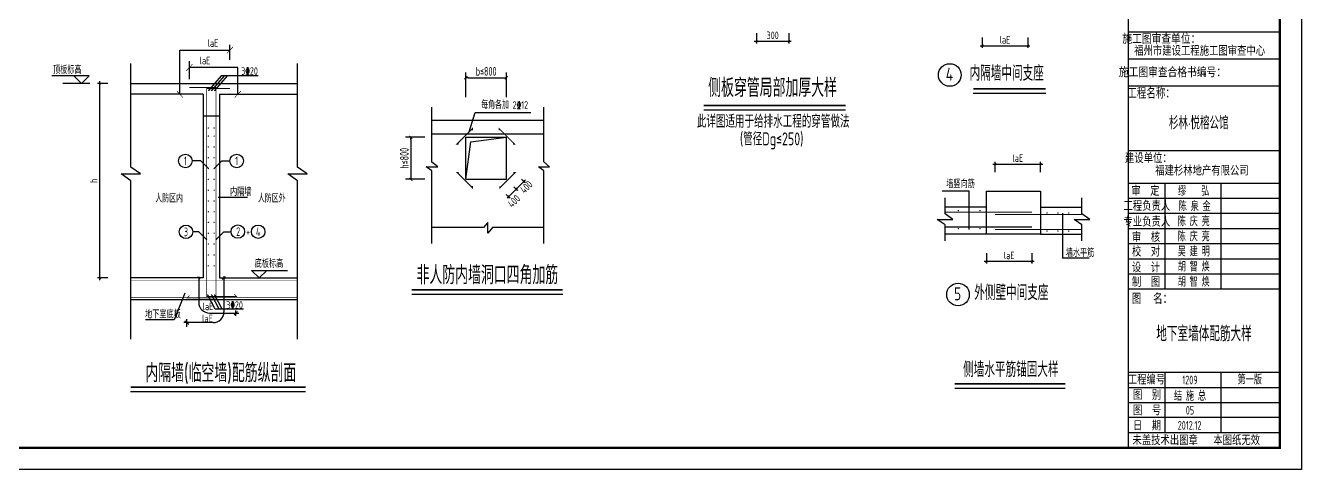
# Model space of a CAD drawing. Header units: millimetres. Extents: x -47177 to 68020, y 521003 to 580403.
# Drawn here: x 9048 to 68020, y 521003 to 541545 of the extents above; entities that cross this region are included whole.
import ezdxf
from ezdxf.enums import TextEntityAlignment as Align

# ---------------------------------------------------------------- set-up
doc = ezdxf.new("R2010")
doc.units = ezdxf.units.MM
doc.header["$LTSCALE"] = 1000
doc.header["$PDMODE"] = 35
doc.header["$PDSIZE"] = 200
doc.linetypes.add('3', pattern=[5, 3, -2])
for name, color, linetype in [('DIM', 4, 'Continuous'), ('TEXT', 7, 'Continuous'), ('图框', 4, 'Continuous')]:
    doc.layers.add(name, color=color, linetype=linetype)
doc.layers.add('REIN', color=1, linetype='Continuous', lineweight=18)
doc.styles.add('HZ', font='tssdeng.shx', dxfattribs={"bigfont": 'hztxt.shx'})
doc.styles.add('HZTXT2', font='simplex.shx', dxfattribs={"width": 0.8, "bigfont": 'hztxt.shx'})
doc.styles.add('TSSD_Dimension', font='Tssdeng.shx', dxfattribs={"width": 0.7, "bigfont": 'hztxt.shx'})
doc.styles.add('TSSD_NORM', font='tssdeng.shx', dxfattribs={"width": 0.7, "bigfont": 'tssdchn.shx'})
doc.styles.add('TSSD_REIN', font='Tssdeng.shx', dxfattribs={"width": 0.7, "bigfont": 'hztxt.shx'})
doc.dimstyles.new('TSSD_100_100', dxfattribs={"dimtxt": 300, "dimasz": 100, "dimexe": 100, "dimexo": 250, "dimgap": 100, "dimtad": 1, "dimdec": 0, "dimzin": 0, "dimdsep": 46, "dimtxsty": 'TSSD_Dimension', "dimblk": 'ARCHTICK', "dimcen": 0, "dimdle": 100, "dimclrt": 7, "dimadec": 0, "dimazin": 0, "dimtfac": 1, "dimtdec": 0, "dimtix": 1, "dimtmove": 2, "dimatfit": 3, "dimfxl": 1, "dimtolj": 1, "dimtzin": 0, "dimarcsym": 0})
doc.dimstyles.new('TSSD_100_100$0', dxfattribs={"dimtxt": 300, "dimasz": 100, "dimexe": 250, "dimexo": 250, "dimgap": 100, "dimtad": 1, "dimdec": 0, "dimzin": 0, "dimdsep": 46, "dimtxsty": 'TSSD_Dimension', "dimblk": '_tsdbk', "dimblk1": '_tsdbk', "dimblk2": '_tsdbk', "dimsah": 1, "dimcen": 0, "dimclrt": 7, "dimadec": 0, "dimazin": 0, "dimtfac": 1, "dimtdec": 0, "dimtix": 1, "dimtmove": 2, "dimatfit": 3, "dimldrblk": '_tsdbk', "dimfxl": 1, "dimtolj": 1, "dimtzin": 0, "dimarcsym": 0})

# ---------------------------------------------------------------- blocks, each defined once
blk = doc.blocks.new('_ArchTick')
at = {"color": 0, "linetype": 'ByBlock', "const_width": 0.4}
blk.add_lwpolyline([(-0.5, -0.5), (0.5, 0.5)], dxfattribs=at)
blk = doc.blocks.new('*D15')
at = {"layer": 'Defpoints', "color": 0}
for p in [(31798, 534617), (32085, 534330), (31444, 534264)]:
    blk.add_point(p, dxfattribs=at)
at = {"layer": 'DIM', "color": 0, "lineweight": -2}
for p, q in [((31731, 533976), (32085, 534330)), ((31974, 534440), (32156, 534259)), ((32085, 534330), (32156, 534401)), ((31621, 534087), (31802, 533906)), ((31731, 533976), (31661, 533906))]:
    blk.add_line(p, q, dxfattribs=at)
at = {"layer": 'DIM', "color": 0, "lineweight": -2, "xscale": 100, "yscale": 100, "zscale": 100}
for p, rotation in [((32085, 534330), 225), ((31731, 533976), 45)]:
    blk.add_blockref('_ArchTick', p, dxfattribs=dict(at, rotation=rotation))
at = {"layer": 'DIM', "color": 7, "insert": (32191, 534073), "char_height": 350, "attachment_point": 5, "rotation": 45, "style": 'TSSD_Dimension'}
blk.add_mtext('\\A1;400', dxfattribs=at)
blk = doc.blocks.new('*D16')
at = {"layer": 'Defpoints', "color": 0}
for p in [(31091, 533910), (31444, 534264), (31731, 533976)]:
    blk.add_point(p, dxfattribs=at)
at = {"layer": 'DIM', "color": 0, "lineweight": -2}
for p, q in [((31267, 533733), (31448, 533552)), ((31307, 533552), (31802, 534047)), ((31621, 534087), (31802, 533906))]:
    blk.add_line(p, q, dxfattribs=at)
at = {"layer": 'DIM', "color": 0, "lineweight": -2, "xscale": 100, "yscale": 100, "zscale": 100}
for p, rotation in [((31378, 533623), 225), ((31731, 533976), 45)]:
    blk.add_blockref('_ArchTick', p, dxfattribs=dict(at, rotation=rotation))
at = {"layer": 'DIM', "color": 7, "insert": (31623, 533417), "char_height": 350, "attachment_point": 5, "rotation": 45, "style": 'TSSD_Dimension'}
blk.add_mtext('\\A1;400', dxfattribs=at)
blk = doc.blocks.new('*D21')
at = {"layer": 'Defpoints', "color": 0}
for p in [(42829, 541442), (44329, 541442), (44329, 540817)]:
    blk.add_point(p, dxfattribs=at)
at = {"layer": 'DIM', "color": 0, "lineweight": -2}
for p, q in [((42729, 540817), (44429, 540817)), ((42829, 541192), (42829, 540717)), ((44329, 541192), (44329, 540717))]:
    blk.add_line(p, q, dxfattribs=at)
at = {"layer": 'DIM', "color": 0, "lineweight": -2, "xscale": 100, "yscale": 100, "zscale": 100, "rotation": 180}
blk.add_blockref('_ArchTick', (42829, 540817), dxfattribs=at)
at = {"layer": 'DIM', "color": 0, "lineweight": -2, "xscale": 100, "yscale": 100, "zscale": 100}
blk.add_blockref('_ArchTick', (44329, 540817), dxfattribs=at)
at = {"layer": 'DIM', "color": 7, "insert": (43579, 541092), "char_height": 350, "attachment_point": 5, "style": 'TSSD_Dimension'}
blk.add_mtext('\\A1;300', dxfattribs=at)
blk = doc.blocks.new('*D29')
at = {"layer": 'Defpoints', "color": 0}
for p in [(53268, 541232), (55368, 541232), (55368, 540607)]:
    blk.add_point(p, dxfattribs=at)
at = {"layer": 'DIM', "color": 0, "lineweight": -2}
for p, q in [((53268, 540982), (53268, 540507)), ((55368, 540982), (55368, 540507)), ((53168, 540607), (55468, 540607))]:
    blk.add_line(p, q, dxfattribs=at)
at = {"layer": 'DIM', "color": 0, "lineweight": -2, "xscale": 100, "yscale": 100, "zscale": 100, "rotation": 180}
blk.add_blockref('_ArchTick', (53268, 540607), dxfattribs=at)
at = {"layer": 'DIM', "color": 0, "lineweight": -2, "xscale": 100, "yscale": 100, "zscale": 100}
blk.add_blockref('_ArchTick', (55368, 540607), dxfattribs=at)
at = {"layer": 'DIM', "color": 7, "insert": (54318, 540882), "char_height": 350, "attachment_point": 5, "style": 'TSSD_Dimension'}
blk.add_mtext('\\A1;laE', dxfattribs=at)
blk = doc.blocks.new('*D30')
at = {"layer": 'Defpoints', "color": 0}
for p in [(55961, 535134), (53861, 534509), (55961, 534509)]:
    blk.add_point(p, dxfattribs=at)
at = {"layer": 'DIM', "color": 0, "lineweight": -2}
for p, q in [((53761, 535134), (56061, 535134)), ((53861, 534759), (53861, 535234)), ((55961, 534759), (55961, 535234))]:
    blk.add_line(p, q, dxfattribs=at)
at = {"layer": 'DIM', "color": 0, "lineweight": -2, "xscale": 100, "yscale": 100, "zscale": 100, "rotation": 180}
blk.add_blockref('_ArchTick', (53861, 535134), dxfattribs=at)
at = {"layer": 'DIM', "color": 0, "lineweight": -2, "xscale": 100, "yscale": 100, "zscale": 100}
blk.add_blockref('_ArchTick', (55961, 535134), dxfattribs=at)
at = {"layer": 'DIM', "color": 7, "insert": (54911, 535409), "char_height": 350, "attachment_point": 5, "style": 'TSSD_Dimension'}
blk.add_mtext('\\A1;laE', dxfattribs=at)
blk = doc.blocks.new('*D31')
at = {"layer": 'Defpoints', "color": 0}
for p in [(53461, 531259), (55561, 531259), (55561, 530634)]:
    blk.add_point(p, dxfattribs=at)
at = {"layer": 'DIM', "color": 0, "lineweight": -2}
for p, q in [((53461, 531009), (53461, 530534)), ((55561, 531009), (55561, 530534)), ((53361, 530634), (55661, 530634))]:
    blk.add_line(p, q, dxfattribs=at)
at = {"layer": 'DIM', "color": 0, "lineweight": -2, "xscale": 100, "yscale": 100, "zscale": 100, "rotation": 180}
blk.add_blockref('_ArchTick', (53461, 530634), dxfattribs=at)
at = {"layer": 'DIM', "color": 0, "lineweight": -2, "xscale": 100, "yscale": 100, "zscale": 100}
blk.add_blockref('_ArchTick', (55561, 530634), dxfattribs=at)
at = {"layer": 'DIM', "color": 7, "insert": (54511, 530909), "char_height": 350, "attachment_point": 5, "style": 'TSSD_Dimension'}
blk.add_mtext('\\A1;laE', dxfattribs=at)
blk = doc.blocks.new('*D32')
at = {"layer": 'Defpoints', "color": 0}
for p in [(12476, 538863), (13101, 538863), (13101, 529863)]:
    blk.add_point(p, dxfattribs=at)
at = {"layer": 'DIM', "color": 0, "lineweight": -2}
for p, q in [((12851, 538863), (12376, 538863)), ((12476, 529763), (12476, 538963)), ((12851, 529863), (12376, 529863))]:
    blk.add_line(p, q, dxfattribs=at)
at = {"layer": 'DIM', "color": 0, "lineweight": -2, "xscale": 100, "yscale": 100, "zscale": 100}
for p, rotation in [((12476, 538863), 90), ((12476, 529863), 270)]:
    blk.add_blockref('_ArchTick', p, dxfattribs=dict(at, rotation=rotation))
at = {"layer": 'DIM', "color": 7, "insert": (12201, 534363), "char_height": 350, "attachment_point": 5, "rotation": 90, "style": 'TSSD_Dimension'}
blk.add_mtext('\\A1;h', dxfattribs=at)
blk = doc.blocks.new('A$C35F87531')
at = {"layer": '图框'}
for p, q in [((76100, 1000), (76100, 58400)), ((76100, 20254), (83100, 20254)), ((76100, 19004), (83100, 19004)), ((76100, 17754), (83100, 17754)), ((76100, 14754), (83100, 14754)), ((76100, 13254), (83100, 13254)), ((77791, 13254), (77791, 8354)), ((80377, 13254), (80377, 8354)), ((76100, 12554), (83100, 12554)), ((76100, 11854), (83100, 11854)), ((76100, 11154), (83100, 11154)), ((76100, 10454), (83100, 10454)), ((76100, 9754), (83100, 9754)), ((76100, 9054), (77791, 9054)), ((77791, 9054), (83100, 9054)), ((76100, 8354), (83100, 8354)), ((76100, 4500), (83100, 4500)), ((77791, 4500), (77791, 1700)), ((80377, 4500), (80377, 1700)), ((76100, 3800), (83100, 3800)), ((76100, 3100), (83100, 3100)), ((83100, 2400), (76100, 2400)), ((83100, 1700), (76100, 1700))]:
    blk.add_line(p, q, dxfattribs=at)
blk.add_lwpolyline([(0, 0), (0, 59400), (84100, 59400), (84100, 0)], close=True, dxfattribs=at)
at = {"layer": '图框', "const_width": 100}
blk.add_lwpolyline([(2500, 1000), (83100, 1000), (83100, 58400), (2500, 58400)], close=True, dxfattribs=at)
at = {"layer": '图框', "style": 'HZTXT2', "width": 0.8}
for s, height, p in [('施工图审查单位：', 450, (77622, 19953)), ('施工图审查合格书编号：', 450, (78136, 18409)), ('工程名称：', 500, (77151, 17437)), ('建设单位：', 400, (77022, 14436)), ('审  定', 400, (76886, 12921)), ('工程负责人', 400, (76952, 12224)), ('专业负责人', 400, (76952, 11495)), ('审  核', 400, (76915, 10777)), ('校  对', 400, (76916, 10109)), ('设  计', 400, (76915, 9376)), ('制  图', 400, (76915, 8703)), ('图  名：', 500, (77188, 7934)), ('工程编号', 400, (76935, 4192)), ('图  别', 400, (76963, 3475)), ('图  号', 400, (76963, 2758)), ('日  期', 400, (76963, 2058)), ('未盖技术出图章   本图纸无效', 400, (79237, 1389))]:
    blk.add_text(s, height=height, dxfattribs=at).set_placement(p, align=Align.MIDDLE)
blk = doc.blocks.new('_tsdbk')
blk.add_line((-1, 0), (0, 0))
at = {"const_width": 0.5}
blk.add_lwpolyline([(-0.7, -0.7), (0.7, 0.7)], dxfattribs=at)
blk = doc.blocks.new('*D49')
at = {"color": 0, "lineweight": -2}
for p, q in [((29403, 538225), (29403, 539375)), ((29503, 539125), (31171, 539125)), ((31271, 538225), (31271, 539375))]:
    blk.add_line(p, q, dxfattribs=at)
at = {"layer": 'Defpoints', "color": 0}
for p in [(31271, 539125), (29403, 537975), (31271, 537975)]:
    blk.add_point(p, dxfattribs=at)
at = {"color": 0, "lineweight": -2, "xscale": 100, "yscale": 100, "zscale": 100, "rotation": 180}
blk.add_blockref('_tsdbk', (29403, 539125), dxfattribs=at)
at = {"color": 0, "lineweight": -2, "xscale": 100, "yscale": 100, "zscale": 100}
blk.add_blockref('_tsdbk', (31271, 539125), dxfattribs=at)
at = {"color": 7, "insert": (30337, 539425), "char_height": 400, "attachment_point": 5, "style": 'TSSD_Dimension'}
blk.add_mtext('\\A1;b≤800', dxfattribs=at)
blk = doc.blocks.new('*D50')
at = {"color": 0, "lineweight": -2}
for p, q in [((27510, 536374), (26605, 536374)), ((26855, 536274), (26855, 534528)), ((27510, 534428), (26605, 534428))]:
    blk.add_line(p, q, dxfattribs=at)
at = {"layer": 'Defpoints', "color": 0}
for p in [(27760, 536374), (26855, 534428), (27760, 534428)]:
    blk.add_point(p, dxfattribs=at)
at = {"color": 0, "lineweight": -2, "xscale": 100, "yscale": 100, "zscale": 100}
for p, rotation in [((26855, 536374), 90), ((26855, 534428), 270)]:
    blk.add_blockref('_tsdbk', p, dxfattribs=dict(at, rotation=rotation))
at = {"color": 7, "insert": (26555, 535401), "char_height": 400, "attachment_point": 5, "rotation": 90, "style": 'TSSD_Dimension'}
blk.add_mtext('\\A1;h≤800', dxfattribs=at)

msp = doc.modelspace()

# ---------------------------------------------------------------- linework, layer by layer
for p, q in [((13913.4, 538863.4), (21615.9, 538863.4)), ((17261, 538363.4), (13913.4, 538363.4)), ((17261, 538363.4), (17261, 537363.4)), ((18011, 538363.4), (21615.9, 538363.4)), ((18011, 538363.4), (18011, 537363.4)), ((17261, 537363.4), (17261, 529863.4)), ((17261, 537363.4), (17261, 537363.4)), ((18011, 537363.4), (18011, 529863.4)), ((18011, 537363.4), (18011, 537363.4)), ((27829.5, 537160.4), (32997.1, 537160.4)), ((29403.4, 536374), (31271.1, 536374)), ((29403.4, 534428.2), (29403.4, 536374)), ((29403.4, 534428.2), (29623.3, 536162.4)), ((29623.3, 536162.4), (31271.1, 536374)), ((31271.1, 534428.2), (31271.1, 536374)), ((29403.4, 534428.2), (31271.1, 534428.2)), ((53460.5, 533134.2), (51545.5, 533134.2)), ((55960.5, 533134.2), (57875.6, 533134.2)), ((53460.5, 531884.2), (51545.5, 531884.2)), ((55960.5, 531884.2), (57875.6, 531884.2)), ((17261, 529863.4), (13913.4, 529863.4)), ((18011, 529863.4), (21615.9, 529863.4)), ((18709.2, 529863.4), (20374.6, 529863.4)), ((13913.4, 528863.4), (21615.9, 528863.4))]:
    msp.add_line(p, q)
at = {"linetype": '3'}
msp.add_line((17261, 537363.4), (18011, 537363.4), dxfattribs=at)
at = {"linetype": 'Continuous'}
msp.add_line((27829.5, 536535.4), (32997.1, 536535.4), dxfattribs=at)
for points in [[(13913.4, 527040.2), (13913.4, 534363.4), (13463.4, 534675.9), (14363.4, 534675.9), (13913.4, 534988.4), (13913.4, 539793)], [(21615.9, 527040.2), (21615.9, 534363.4), (21165.9, 534675.9), (22065.9, 534675.9), (21615.9, 534988.4), (21615.9, 539793)], [(27829.5, 531458.7), (27829.5, 534817.4), (27561.9, 535008.4), (28097, 535008.4), (27829.4, 535214.6), (27829.5, 537772.5)], [(32997.1, 531458.7), (32997.1, 534817.4), (32759.9, 535008.4), (33264.7, 535008.4), (32997.1, 535229.8), (32997.1, 537772.5)], [(51545.5, 531575.9), (51545.5, 532325.9), (51185.5, 532575.9), (51905.5, 532575.9), (51545.5, 532825.9), (51545.5, 533575.9)], [(57875.6, 531575.9), (57875.6, 532325.9), (57515.6, 532575.9), (58235.6, 532575.9), (57875.6, 532825.9), (57875.6, 533575.9)], [(32997.1, 532196.6), (30634.1, 532196.6), (30412.8, 531944.1), (30412.8, 532434), (30221.9, 532196.6), (27829.5, 532196.6)]]:
    msp.add_lwpolyline(points)
msp.add_lwpolyline([(53460.5, 531884.2), (53460.5, 533884.2), (55960.5, 533884.2), (55960.5, 531884.2)], close=True)
at = {"layer": 'DIM'}
for p, q in [((16182.1, 540408.6), (18497.3, 540408.6)), ((16182.1, 538363.4), (16182.1, 540408.6)), ((18497.3, 539963.5), (18497.3, 540654.8)), ((16622.2, 539067), (16622.2, 539894.5)), ((18859.6, 539600.7), (16622.2, 539600.7)), ((18859.6, 538363.4), (18859.6, 539600.7)), ((17116.1, 529818.5), (17000, 529903.9)), ((17055.1, 529916.1), (17055.1, 528737.9)), ((18134.1, 529802.3), (18292.8, 529919.2)), ((18217, 529951.2), (18217, 528296.3)), ((16415, 527880.4), (16591.6, 527714.7)), ((16504.9, 527608.2), (16504.9, 527958.8)), ((17555.1, 528237.9), (18903, 528237.9)), ((18840.5, 528306.5), (18689.8, 528165.2)), ((18767.2, 528107.7), (18767.2, 528362.4)), ((17717, 527796.3), (16369.1, 527796.3))]:
    msp.add_line(p, q, dxfattribs=at)
at = {"layer": 'DIM', "const_width": 30}
for points in [[(18353.7, 540256), (18641, 540561.1)], [(16478.5, 539448.1), (16765.9, 539753.3)], [(16325.8, 538210.8), (16038.4, 538515.9)], [(18716, 538210.8), (19003.3, 538515.9)]]:
    msp.add_lwpolyline(points, dxfattribs=at)
at = {"layer": 'DIM'}
for centre, start, end in [((17555.1, 528737.9), 180, 270), ((17717, 528296.3), 270, 0)]:
    msp.add_arc(centre, 500, start, end, dxfattribs=at)
at = {"layer": 'REIN'}
for points, const_width in [([(16622.2, 538680.2), (17848.8, 538680.2), (17848.8, 528945.3), (16516.6, 528945.3), (16622.6, 529051.4)], 40), ([(18497.3, 538629), (17420.9, 538629), (17420.9, 529004.5), (18801, 529004.5), (18694.9, 529110.6)], 40), ([(29699, 536693.9), (29699, 536768.9), (28991.9, 536061.8), (29066.9, 536061.8)], 50), ([(30942.4, 536693.9), (30942.4, 536768.9), (31649.5, 536061.8), (31574.5, 536061.8)], 50), ([(29699, 534116.6), (29699, 534041.6), (28991.9, 534748.7), (29066.9, 534748.7)], 50), ([(30967.2, 534108.3), (30967.2, 534033.3), (31674.3, 534740.4), (31599.3, 534740.4)], 50), ([(55560.5, 532909.2), (51545.5, 532909.2)], 40), ([(57875.6, 532796.7), (53860.5, 532796.7)], 40), ([(55560.5, 532221.7), (51545.5, 532221.7)], 62.5), ([(57875.6, 532109.2), (53860.5, 532109.2)], 40), ([(21615.9, 529762.9), (13913.4, 529762.9)], 30), ([(21615.9, 528959.9), (13913.4, 528959.9)], 30)]:
    msp.add_lwpolyline(points, dxfattribs=dict(at, const_width=const_width))
at = {"layer": 'REIN', "const_width": 31.2}
for points in [[(17494.3, 538549.7, -1), (17525.5, 538549.7, -1)], [(17627.1, 538547.4, -1), (17658.3, 538547.4, -1)], [(17798, 538547.4, 1), (17766.8, 538547.4, 1)], [(17480.3, 536800.9, -1), (17511.5, 536800.9, -1)], [(17780.4, 536800.9, 1), (17749.2, 536800.9, 1)], [(17480.3, 536425.9, -1), (17511.5, 536425.9, -1)], [(17780.4, 536425.9, 1), (17749.2, 536425.9, 1)], [(17480.3, 535925.9, -1), (17511.5, 535925.9, -1)], [(17780.4, 535925.9, 1), (17749.2, 535925.9, 1)], [(17480.3, 535425.9, -1), (17511.5, 535425.9, -1)], [(17480.3, 534925.9, -1), (17511.5, 534925.9, -1)], [(17780.4, 535425.9, 1), (17749.2, 535425.9, 1)], [(17780.4, 534925.9, 1), (17749.2, 534925.9, 1)], [(17480.3, 534425.9, -1), (17511.5, 534425.9, -1)], [(17780.4, 534425.9, 1), (17749.2, 534425.9, 1)], [(17480.3, 533925.9, -1), (17511.5, 533925.9, -1)], [(17780.4, 533925.9, 1), (17749.2, 533925.9, 1)], [(17480.3, 533425.9, -1), (17511.5, 533425.9, -1)], [(17780.4, 533425.9, 1), (17749.2, 533425.9, 1)], [(17480.3, 532925.9, -1), (17511.5, 532925.9, -1)], [(17780.4, 532925.9, 1), (17749.2, 532925.9, 1)], [(52176.2, 532984.2, -1), (52144.9, 532984.2, -1)], [(52676.2, 532984.2, -1), (52644.9, 532984.2, -1)], [(53176.2, 532984.2, -1), (53144.9, 532984.2, -1)], [(56244.9, 532871.7, 1), (56276.2, 532871.7, 1)], [(56744.9, 532871.7, 1), (56776.2, 532871.7, 1)], [(57244.9, 532871.7, 1), (57276.2, 532871.7, 1)], [(17480.3, 532434.7, -1), (17511.5, 532434.7, -1)], [(17480.3, 531934.7, -1), (17511.5, 531934.7, -1)], [(17780.4, 532434.7, 1), (17749.2, 532434.7, 1)], [(17780.4, 531934.7, 1), (17749.2, 531934.7, 1)], [(52176.2, 532146.7, 1), (52144.9, 532146.7, 1)], [(52676.2, 532146.7, 1), (52644.9, 532146.7, 1)], [(53176.2, 532146.7, 1), (53144.9, 532146.7, 1)], [(56244.9, 532034.2, -1), (56276.2, 532034.2, -1)], [(56744.9, 532034.2, -1), (56776.2, 532034.2, -1)], [(57244.9, 532034.2, -1), (57276.2, 532034.2, -1)], [(17480.3, 531434.7, -1), (17511.5, 531434.7, -1)], [(17780.4, 531434.7, 1), (17749.2, 531434.7, 1)], [(17480.3, 530925.9, -1), (17511.5, 530925.9, -1)], [(17780.4, 530925.9, 1), (17749.2, 530925.9, 1)], [(17480.3, 530425.9, -1), (17511.5, 530425.9, -1)], [(17780.4, 530425.9, 1), (17749.2, 530425.9, 1)], [(17451.6, 529073, -1), (17482.8, 529073, -1)], [(17639, 529073, -1), (17670.3, 529073, -1)], [(17811.2, 529073, 1), (17780, 529073, 1)]]:
    msp.add_lwpolyline(points, format="xyb", close=True, dxfattribs=at)
at = {"layer": 'TEXT'}
for p, q in [((18086.7, 539219.6), (17504.6, 538542.8)), ((18226.1, 539219.6), (17644, 538542.8)), ((18368.6, 539219.6), (17786.4, 538542.8)), ((19803.9, 539219.6), (18086.7, 539219.6)), ((12017.5, 538863.4), (10767.5, 538863.4)), ((52846.4, 538409.7), (56199.5, 538409.7)), ((29550.7, 536620.6), (29826, 537524.4)), ((29826, 537524.4), (32407.3, 537524.4)), ((40394.2, 537650.2), (46950.5, 537650.2)), ((17154, 535279.4), (16750.5, 535279.4)), ((17507.6, 534925.9), (17154, 535279.4)), ((17766.9, 534925.9), (18120.5, 535279.4)), ((18120.5, 535279.4), (18495.5, 535279.4)), ((51410.2, 533896.6), (52648.1, 533896.6)), ((52648.1, 533896.6), (52647.8, 532104.6)), ((17948.5, 533603), (19303.7, 533603)), ((56975.9, 532860.8), (56975.5, 530778.7)), ((17050.9, 531996.2), (16776.4, 531996.2)), ((17422.9, 531624.2), (17050.9, 531996.2)), ((17843.8, 531632.2), (18207.8, 531996.2)), ((18207.8, 531996.2), (18547.8, 531996.2)), ((58214.4, 530778.7), (56975.5, 530778.7)), ((16417, 529161.4), (15918.4, 527934.7)), ((17806.7, 528416.4), (17467.2, 529073)), ((17995.4, 528416.4), (17655.9, 529073)), ((18139.2, 528416.4), (17799.7, 529073)), ((26902.1, 529117.4), (33875.4, 529117.4)), ((19121.6, 528416.4), (17806.7, 528416.4)), ((15918.4, 527934.7), (14586.5, 527934.7)), ((13902.9, 524612.3), (21989.3, 524612.3)), ((51997.5, 524771.8), (57104.1, 524771.8))]:
    msp.add_line(p, q, dxfattribs=at)
for points in [[(11281.9, 539216.9), (11635.4, 538863.4), (11989, 539216.9), (10261.5, 539216.9)], [(20199.6, 530216.9), (19846.1, 529863.4), (19492.5, 530216.9), (21152.2, 530216.9)]]:
    msp.add_lwpolyline(points, dxfattribs=at)
at = {"layer": 'TEXT', "const_width": 75}
for points in [[(52846.4, 538608.6), (56199.5, 538608.6)], [(40394.2, 537849.1), (46950.5, 537849.1)], [(26902.1, 529316.3), (33875.4, 529316.3)], [(51997.5, 524970.8), (57104.1, 524970.8)], [(13902.9, 524811.3), (21989.3, 524811.3)]]:
    msp.add_lwpolyline(points, dxfattribs=at)
at = {"layer": 'TEXT'}
for centre, radius in [((51763.6, 539255.6), 522.7), ((16438, 535279.4), 312.5), ((18808, 535279.4), 312.5), ((16463.9, 531996.2), 312.5), ((18860, 532010.5), 312.5), ((19800.5, 532001.5), 312.5), ((52146.1, 529097.9), 522.7)]:
    msp.add_circle(centre, radius, dxfattribs=at)

# ---------------------------------------------------------------- block references
at = {"layer": '图框'}
msp.add_blockref('A$C35F87531', (-16079.8, 521002.7), dxfattribs=at)

# ---------------------------------------------------------------- texts
at = {"layer": 'DIM', "color": 0, "style": 'TSSD_REIN', "width": 0.8}
for s, p in [('4', (51577, 538990.5)), ('5', (51959.4, 528832.8))]:
    msp.add_text(s, height=600, dxfattribs=at).set_placement(p)
at = {"layer": 'TEXT', "style": 'TSSD_REIN', "width": 0.7}
for p in [(17711.2, 540731.7), (17342.7, 539923.8)]:
    msp.add_text('laE', height=350, dxfattribs=at).set_placement(p, align=Align.MIDDLE_CENTER)
at = {"layer": 'TEXT'}
for s, height, style, width, p in [('福州市建设工程施工图审查中心  ', 400, 'HZTXT2', 0.8, (63534.5, 540403.7)), ('杉林·悦榕公馆', 600, 'HZTXT2', 0.7, (63272, 537075.5)), ('1', 400, 'TSSD_REIN', 0.7, (16438, 535279.4)), ('1', 400, 'TSSD_REIN', 0.7, (18808, 535279.4)), ('福建杉林地产有限公司', 400, 'HZTXT2', 0.8, (63420, 534857.6)), ('缪    弘', 400, 'HZ', 0.7, (63041, 533917.4)), ('陈 泉 金', 400, 'HZ', 0.7, (63085.5, 533217.4)), ('陈 庆 亮', 400, 'HZ', 0.7, (63041, 532517.6)), ('3', 400, 'TSSD_REIN', 0.7, (16463.9, 531996.2)), ('2', 400, 'TSSD_REIN', 0.7, (18878.7, 532010.5)), ('+', 400, 'TSSD_REIN', 0.7, (19332.2, 532001.5)), ('4', 400, 'TSSD_REIN', 0.7, (19800.5, 532001.5)), ('陈 庆 亮', 400, 'HZ', 0.7, (63041, 531817.6)), ('吴 建 明', 400, 'HZ', 0.7, (63041, 531117.6)), ('胡 智 焕', 400, 'HZ', 0.7, (63041, 530417.6)), ('胡 智 焕', 400, 'HZ', 0.7, (63041, 529717.6)), ('地下室墙体配筋大样', 700, 'TSSD_REIN', 0.7, (63514.8, 527323.3))]:
    msp.add_text(s, height=height, dxfattribs=dict(at, style=style, width=width)).set_placement(p, align=Align.MIDDLE)
at = {"layer": 'TEXT', "style": 'TSSD_REIN', "width": 0.7}
for s, p in [('顶板标高', (11640.2, 539303.6)), ('底板标高', (20960.5, 530339.7))]:
    msp.add_text(s, height=350, dxfattribs=at).set_placement(p, align=Align.RIGHT)
at = {"layer": 'TEXT', "width": 0.7}
for s, height, style, p in [('3\x8420', 350, 'TSSD_REIN', (19013.8, 539260.6)), ('每角各加 2%%13212', 350, 'TSSD_NORM', (30111.7, 537690)), ('墙竖向筋', 350, 'TSSD_REIN', (51598.6, 534029.7)), ('人防区内', 350, 'TSSD_NORM', (15047.4, 533361.2)), ('内隔墙', 350, 'TSSD_REIN', (18500.1, 533665.5)), ('人防区外', 350, 'TSSD_NORM', (19790.9, 533361.2)), ('墙水平筋', 350, 'TSSD_REIN', (57124.4, 530842.1)), ('laE', 350, 'TSSD_REIN', (17234.8, 528374)), ('3%%13220', 350, 'TSSD_REIN', (18321.9, 528437.5)), ('地下室底板', 350, 'TSSD_REIN', (14573.2, 527997.2)), ('laE', 350, 'TSSD_REIN', (17209.2, 527817.3)), ('第一版', 400, 'HZ', (65062.3, 524944.3))]:
    msp.add_text(s, height=height, dxfattribs=dict(at, style=style)).set_placement(p)
at = {"layer": 'TEXT', "style": 'TSSD_REIN', "width": 0.7}
for s, height, p in [('内隔墙中间支座', 700, (54396.2, 538986.6)), ('侧板穿管局部加厚大样', 850, (43574.4, 538238.4)), ('此详图适用于给排水工程的穿管做法', 600, (43602.1, 536810.5)), ('(管径Dg≤250)', 600, (43533.3, 535999.2)), ('非人防内墙洞口四角加筋', 850, (30393.6, 529576.3)), ('外侧壁中间支座', 700, (54611.9, 528840.2)), ('侧墙水平筋锚固大样', 700, (54588, 525282.6)), ('内隔墙(临空墙)配筋纵剖面', 850, (18073.3, 525044.1))]:
    msp.add_text(s, height=height, dxfattribs=at).set_placement(p, align=Align.CENTER)
at = {"layer": 'TEXT', "color": 0, "linetype": 'ByBlock', "style": 'HZ', "width": 0.7}
for s, p in [('1209', (62866.2, 525143.7)), ('结 施 总', (62866.2, 524443.7)), ('05', (62866.2, 523743.7))]:
    msp.add_text(s, height=400, dxfattribs=at).set_placement(p, align=Align.MIDDLE)
msp.add_text('2012.12', height=400, dxfattribs=at).set_placement((62299.9, 522843.7))

# ---------------------------------------------------------------- dimensions: what is measured, and where the dimension line sits
at = {"ltscale": 0.08}
dim = msp.add_linear_dim(base=(31271.1, 539125), p1=(29403.4, 537974.6), p2=(31271.1, 537974.6), text='b≤800', dimstyle='TSSD_100_100$0', override={"dimtxt": 400}, dxfattribs=at)
dim.commit()
dim.dimension.update_dxf_attribs({"geometry": '*D49', "text_midpoint": (30337.2, 539425)})
dim = msp.add_linear_dim(base=(26855.4, 534428.2), p1=(27760.4, 536374), p2=(27760.4, 534428.2), angle=90, text='h≤800', dimstyle='TSSD_100_100$0', override={"dimtxt": 400}, dxfattribs=at)
dim.commit()
dim.dimension.update_dxf_attribs({"geometry": '*D50', "text_midpoint": (26555.4, 535401.1)})
at = {"layer": 'DIM'}
for p1, p2, distance, text, picture, middle in [((42828.7, 541442), (44328.7, 541442), -625, '300', '*D21', (43578.7, 541092)), ((53268.4, 541231.9), (55368.4, 541231.9), -625, 'laE', '*D29', (54318.4, 540881.9)), ((13100.9, 529863.4), (13100.9, 538863.4), 625, 'h', '*D32', (12200.9, 534363.4)), ((53860.5, 534509.2), (55960.5, 534509.2), 625, 'laE', '*D30', (54910.5, 535409.2)), ((53460.5, 531259.2), (55560.5, 531259.2), -625, 'laE', '*D31', (54510.5, 530909.2))]:
    dim = msp.add_aligned_dim(p1=p1, p2=p2, distance=distance, text=text, dimstyle='TSSD_100_100', override={"dimtxt": 350}, dxfattribs=at)
    dim.commit()
    dim.dimension.update_dxf_attribs({"geometry": picture, "text_midpoint": middle})
for base, p1, p2, picture, middle in [((32084.9, 534329.8), (31444.1, 534263.5), (31797.6, 534617.1), '*D15', (32190.6, 534073.2)), ((31731.3, 533976.3), (31090.5, 533910), (31444.1, 534263.5), '*D16', (31622.8, 533417.2))]:
    dim = msp.add_linear_dim(base=base, p1=p1, p2=p2, angle=45, text='400', dimstyle='TSSD_100_100', override={"dimtxt": 350}, dxfattribs=at)
    dim.commit()
    dim.dimension.update_dxf_attribs({"geometry": picture, "text_midpoint": middle, "dimtype": 161})

doc.saveas('drawing.dxf')
